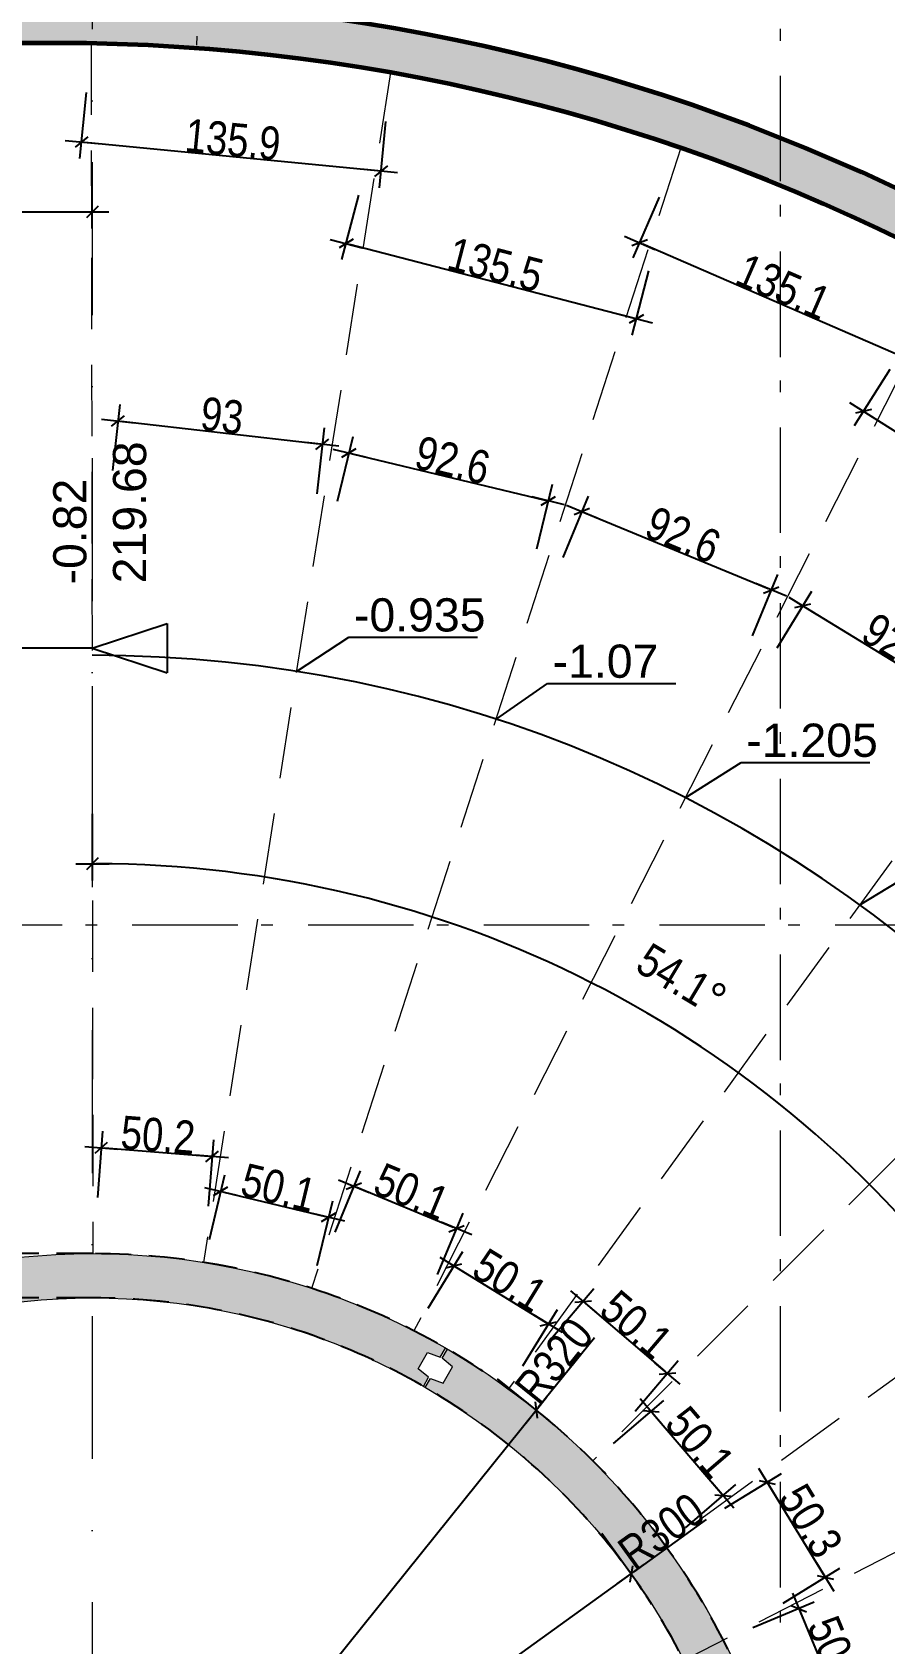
# Model space of a CAD drawing. Header units: centimetres. Extents: x 13865 to 22908, y -23237 to -19037.
# Drawn here: x 15377 to 15762, y -21650 to -20922 of the extents above; entities that cross this region are included whole.
import ezdxf
from ezdxf import colors
from ezdxf.entities.mleader import LeaderData, LeaderLine
from ezdxf.math import Vec2, Vec3

# ---------------------------------------------------------------- set-up
doc = ezdxf.new("R2010")
doc.units = ezdxf.units.CM
doc.header["$LTSCALE"] = 25.4
doc.header["$PDMODE"] = 1
doc.header["$PDSIZE"] = -2
for name, pattern in [('CACHEX2', [19.049999999999997, 12.7, -6.35]), ('Style de ligne -6', [1.0416400000000001, 0.625, -0.20828, 0.06943000000000005, -0.13893]), ('TIRETPTX2', [50.8, 25.4, -12.7, 0, -12.7]), ('VW-01', [0.41656, 0.20828, -0.20828])]:
    doc.linetypes.add(name, pattern=pattern)
for name, color, linetype in [('01_cote_gen', 4, 'Continuous'), ('01_linteaux', 2, 'Continuous'), ('01_murs_sup', 2, 'CACHEX2'), ('01_poch_murs', 253, 'Continuous'), ('01_texte', 230, 'Continuous'), ('AA_COTES', 2, 'Continuous')]:
    doc.layers.add(name, color=color, linetype=linetype)
for name, color, linetype, lineweight in [('01_murs_coup', 5, 'Continuous', 60), ('_GAZELEC-RESERVATION', 1, 'Continuous', 18), ('B Général', 7, 'Continuous', 5)]:
    doc.layers.add(name, color=color, linetype=linetype, lineweight=lineweight)
doc.styles.add('MATTE_TXT', font='arial.ttf')
doc.styles.add('STYLE2', font='ARIALN.TTF')
doc.dimstyles.new('JB50', dxfattribs={"dimscale": 0.1, "dimtxt": 150, "dimasz": 15, "dimexe": 0.1, "dimexo": 0.1, "dimgap": 0.09, "dimtad": 1, "dimdec": 1, "dimdsep": 46, "dimtxsty": 'STYLE2', "dimblk1": 'BOND_G', "dimblk2": 'BOND_D', "dimsah": 1, "dimcen": 1.5, "dimdle": 0.01, "dimse1": 1, "dimse2": 1, "dimclrd": 4, "dimclre": 2, "dimclrt": 6, "dimazin": 2, "dimtfac": 2.333333333333333, "dimtdec": 1, "dimtix": 1, "dimtmove": 2, "dimatfit": 3, "dimldrblk": 'BOND_G', "dimfxl": 1, "dimtolj": 1, "dimtzin": 0, "dimarcsym": 0})

# ---------------------------------------------------------------- blocks, each defined once
blk = doc.blocks.new('BOND_D')
at = {"layer": 'AA_COTES', "color": 0}
for p, q in [((0, 5), (0, -15)), ((5, 0), (-5, 0)), ((-1.767766952966312, -1.767766952966312), (1.767766952966426, 1.767766952966426))]:
    blk.add_line(p, q, dxfattribs=at)
blk = doc.blocks.new('*D272')
at = {"layer": '01_cote_gen', "color": 4, "lineweight": -2, "ltscale": 3, "transparency": 16777216}
for p, q in [((15681.16383864026, -21593.57447539932), (15648.37029965237, -21617.20373465863)), ((15403.75606408102, -21793.45958776949), (15647.15331340575, -21618.08062945022))]:
    blk.add_line(p, q, dxfattribs=at)
at = {"layer": 'Defpoints', "color": 0, "ltscale": 3, "transparency": 16777216}
for p in [(15647.15331340575, -21618.08062945022), (15403.75606408102, -21793.45958776949)]:
    blk.add_point(p, dxfattribs=at)
at = {"layer": '01_cote_gen', "color": 4, "lineweight": -2, "ltscale": 3, "transparency": 16777216, "xscale": 1.5, "yscale": 1.5, "zscale": 1.5, "rotation": 215.7744916586668}
blk.add_blockref('BOND_D', (15647.15331340575, -21618.08062945022), dxfattribs=at)
at = {"layer": '01_cote_gen', "color": 6, "ltscale": 3, "transparency": 16777216, "insert": (15660.89311296425, -21598.72975267614), "char_height": 15, "attachment_point": 5, "rotation": 35.77449165866676, "style": 'STYLE2'}
blk.add_mtext('\\A1;R300', dxfattribs=at)
blk = doc.blocks.new('BOND_G')
at = {"layer": 'AA_COTES', "color": 0}
for p, q in [((0, -5), (0, 14.99999999999999)), ((5, 0), (-5, 0)), ((1.767766952966312, 1.767766952966312), (-1.767766952966426, -1.767766952966426))]:
    blk.add_line(p, q, dxfattribs=at)
blk = doc.blocks.new('*D273')
at = {"layer": '01_cote_gen', "color": 4, "lineweight": -2, "ltscale": 3, "transparency": 16777216}
for p, q in [((15630.58525379113, -21511.44107566445), (15605.25261062179, -21542.93734977026)), ((15403.75606408101, -21793.4595877695), (15604.31250231755, -21544.10619380447))]:
    blk.add_line(p, q, dxfattribs=at)
at = {"layer": 'Defpoints', "color": 0, "ltscale": 3, "transparency": 16777216}
for p in [(15604.31250231755, -21544.10619380447), (15403.75606408101, -21793.4595877695)]:
    blk.add_point(p, dxfattribs=at)
at = {"layer": '01_cote_gen', "color": 4, "lineweight": -2, "ltscale": 3, "transparency": 16777216, "xscale": 1.5, "yscale": 1.5, "zscale": 1.5, "rotation": 231.1900700336634}
blk.add_blockref('BOND_D', (15604.31250231755, -21544.10619380447), dxfattribs=at)
at = {"layer": '01_cote_gen', "color": 6, "ltscale": 3, "transparency": 16777216, "insert": (15612.4141713871, -21521.79921099367), "char_height": 15, "attachment_point": 5, "rotation": 51.19007003366344, "style": 'STYLE2'}
blk.add_mtext('\\A1;R320', dxfattribs=at)
blk = doc.blocks.new('*D352')
at = {"layer": '01_cote_gen', "color": 4, "lineweight": -2, "transparency": 16777216}
blk.add_arc((15404.9374756526, -21792.60832617411), 495.1838189459108, 36.19959259090671, 89.95109963561245, dxfattribs=at)
at = {"layer": 'Defpoints', "color": 0, "transparency": 16777216}
for p in [(15403.75606408103, -21249.60793927831), (15557.20307081135, -21321.41600548456), (15826.94861809799, -21485.70622133617), (15404.9374756526, -21792.60832617411)]:
    blk.add_point(p, dxfattribs=at)
at = {"layer": '01_cote_gen', "color": 4, "lineweight": -2, "transparency": 16777216, "xscale": 1.5, "yscale": 1.5, "zscale": 1.5}
for name, p, rotation in [('BOND_D', (15403.86010163366, -21297.42567925372), 180.0378792302198), ('BOND_G', (15805.41730985978, -21501.36458471475), 306.1128129962993)]:
    blk.add_blockref(name, p, dxfattribs=dict(at, rotation=rotation))
at = {"layer": '01_cote_gen', "color": 6, "transparency": 16777216, "insert": (15670.0427915709, -21349.73727016455), "char_height": 15, "attachment_point": 5, "rotation": 329.09500351683477, "style": 'STYLE2'}
blk.add_mtext('\\A1;54.1°', dxfattribs=at)
blk = doc.blocks.new('*D354')
at = {"layer": '01_cote_gen', "color": 4, "lineweight": -2, "transparency": 16777216}
blk.add_line((15816.97107139135, -21240.49232698346), (15885.05432546106, -21298.6513668041), dxfattribs=at)
at = {"layer": 'Defpoints', "color": 0, "transparency": 16777216}
for p in [(15886.19484797456, -21299.62564006976), (15750.50037753794, -21315.99611572621), (15820.86467663466, -21376.10370207817)]:
    blk.add_point(p, dxfattribs=at)
at = {"layer": '01_cote_gen', "color": 4, "lineweight": -2, "transparency": 16777216, "xscale": 1.5, "yscale": 1.5, "zscale": 1.5}
for name, p, rotation in [('BOND_G', (15815.83054887784, -21239.51805371779), 139.4949166091824), ('BOND_D', (15886.19484797456, -21299.62564006976), 319.4949166091823)]:
    blk.add_blockref(name, p, dxfattribs=dict(at, rotation=rotation))
at = {"layer": '01_cote_gen', "color": 6, "transparency": 16777216, "insert": (15855.99292018687, -21263.74180388585), "char_height": 15, "attachment_point": 5, "rotation": 319.4949166091823, "style": 'STYLE2'}
blk.add_mtext('\\A1;92.5', dxfattribs=at)
blk = doc.blocks.new('*D355')
at = {"layer": '01_cote_gen', "color": 4, "lineweight": -2, "transparency": 16777216}
blk.add_line((15726.04569555643, -21181.65450726251), (15802.40039478712, -21228.45943697694), dxfattribs=at)
at = {"layer": 'Defpoints', "color": 0, "transparency": 16777216}
for p in [(15803.67924526138, -21229.24336392794), (15671.58797735875, -21267.62333210978), (15750.50037753794, -21315.99611572621)]:
    blk.add_point(p, dxfattribs=at)
at = {"layer": '01_cote_gen', "color": 4, "lineweight": -2, "transparency": 16777216, "xscale": 1.5, "yscale": 1.5, "zscale": 1.5}
for name, p, rotation in [('BOND_G', (15724.76684508218, -21180.87058031151), 148.4919760292829), ('BOND_D', (15803.67924526138, -21229.24336392794), 328.4919760292829)]:
    blk.add_blockref(name, p, dxfattribs=dict(at, rotation=rotation))
at = {"layer": '01_cote_gen', "color": 6, "transparency": 16777216, "insert": (15768.23026798877, -21198.519833942), "char_height": 15, "attachment_point": 5, "rotation": 328.4919760292829, "style": 'STYLE2'}
blk.add_mtext('\\A1;92.6', dxfattribs=at)
blk = doc.blocks.new('*D356')
at = {"layer": '01_cote_gen', "color": 4, "lineweight": -2, "transparency": 16777216}
blk.add_line((15626.36247794829, -21138.84877640386), (15709.11736774138, -21173.1426645364), dxfattribs=at)
at = {"layer": 'Defpoints', "color": 0, "transparency": 16777216}
for p in [(15710.50309413101, -21173.71691393613), (15586.06163478639, -21232.18094517777), (15671.58797735874, -21267.62333210977)]:
    blk.add_point(p, dxfattribs=at)
at = {"layer": '01_cote_gen', "color": 4, "lineweight": -2, "transparency": 16777216, "xscale": 1.5, "yscale": 1.5, "zscale": 1.5}
for name, p, rotation in [('BOND_G', (15624.97675155866, -21138.27452700413), 157.4907281729488), ('BOND_D', (15710.50309413101, -21173.71691393613), 337.4907281729487)]:
    blk.add_blockref(name, p, dxfattribs=dict(at, rotation=rotation))
at = {"layer": '01_cote_gen', "color": 6, "transparency": 16777216, "insert": (15670.6753306584, -21148.91226148262), "char_height": 15, "attachment_point": 5, "rotation": 337.49072817294876, "style": 'STYLE2'}
blk.add_mtext('\\A1;92.6', dxfattribs=at)
blk = doc.blocks.new('*D357')
at = {"layer": '01_cote_gen', "color": 4, "lineweight": -2, "transparency": 16777216}
blk.add_line((15521.1883741646, -21112.21081681169), (15608.31174786816, -21133.14079457451), dxfattribs=at)
at = {"layer": 'Defpoints', "color": 0, "transparency": 16777216}
for p in [(15609.77025140837, -21133.49117639934), (15496.02125400241, -21210.55020376529), (15586.06163478639, -21232.18094517778)]:
    blk.add_point(p, dxfattribs=at)
at = {"layer": '01_cote_gen', "color": 4, "lineweight": -2, "transparency": 16777216, "xscale": 1.5, "yscale": 1.5, "zscale": 1.5}
for name, p, rotation in [('BOND_G', (15519.72987062439, -21111.86043498685), 166.4916020624824), ('BOND_D', (15609.77025140837, -21133.49117639934), 346.4916020624823)]:
    blk.add_blockref(name, p, dxfattribs=dict(at, rotation=rotation))
at = {"layer": '01_cote_gen', "color": 6, "transparency": 16777216, "insert": (15566.5411182588, -21115.22032957054), "char_height": 15, "attachment_point": 5, "rotation": 346.4916020624824, "style": 'STYLE2'}
blk.add_mtext('\\A1;92.6', dxfattribs=at)
blk = doc.blocks.new('*D358')
at = {"layer": '01_cote_gen', "color": 4, "lineweight": -2, "transparency": 16777216}
blk.add_line((15416.89232936262, -21097.59687751659), (15506.26360110459, -21107.8230316768), dxfattribs=at)
at = {"layer": 'Defpoints', "color": 0, "transparency": 16777216}
for p in [(15507.75387697189, -21107.99355393147), (15403.66722511098, -21199.9826555045), (15496.01904858756, -21210.54985417405)]:
    blk.add_point(p, dxfattribs=at)
at = {"layer": '01_cote_gen', "color": 4, "lineweight": -2, "transparency": 16777216, "xscale": 1.5, "yscale": 1.5, "zscale": 1.5}
for name, p, rotation in [('BOND_G', (15415.40205349532, -21097.42635526192), 173.4724179852969), ('BOND_D', (15507.75387697189, -21107.99355393147), 353.4724179852969)]:
    blk.add_blockref(name, p, dxfattribs=dict(at, rotation=rotation))
at = {"layer": '01_cote_gen', "color": 6, "transparency": 16777216, "insert": (15462.44962893753, -21095.09206692052), "char_height": 15, "attachment_point": 5, "rotation": 353.4724179852969, "style": 'STYLE2'}
blk.add_mtext('\\A1;93', dxfattribs=at)
blk = doc.blocks.new('*D359')
at = {"layer": '01_cote_gen', "color": 4, "lineweight": -2, "transparency": 16777216}
blk.add_line((15723.55671597231, -21635.17506436081), (15741.65839211387, -21678.7928357845), dxfattribs=at)
at = {"layer": 'Defpoints', "color": 0, "transparency": 16777216}
for p in [(15688.77723821563, -21647.98474356979), (15742.23335528444, -21680.17826616979), (15708.02884069835, -21694.37337576406)]:
    blk.add_point(p, dxfattribs=at)
at = {"layer": '01_cote_gen', "color": 4, "lineweight": -2, "transparency": 16777216, "xscale": 1.5, "yscale": 1.5, "zscale": 1.5}
for name, p, rotation in [('BOND_G', (15722.98175280173, -21633.78963397552), 112.5387873395278), ('BOND_D', (15742.23335528444, -21680.17826616979), 292.5387873395279)]:
    blk.add_blockref(name, p, dxfattribs=dict(at, rotation=rotation))
at = {"layer": '01_cote_gen', "color": 6, "transparency": 16777216, "insert": (15739.68949993638, -21654.04489365534), "char_height": 15, "attachment_point": 5, "rotation": 292.53878733952786, "style": 'STYLE2'}
blk.add_mtext('\\A1;50.2', dxfattribs=at)
blk = doc.blocks.new('*D360')
at = {"layer": '01_cote_gen', "color": 4, "lineweight": -2, "transparency": 16777216}
blk.add_line((15709.41606221278, -21578.0498089887), (15734.1640397148, -21618.35968231583), dxfattribs=at)
at = {"layer": 'Defpoints', "color": 0, "transparency": 16777216}
for p in [(15662.45964199157, -21605.11825195527), (15734.94884907582, -21619.63799145953), (15688.77723821564, -21647.98474356979)]:
    blk.add_point(p, dxfattribs=at)
at = {"layer": '01_cote_gen', "color": 4, "lineweight": -2, "transparency": 16777216, "xscale": 1.5, "yscale": 1.5, "zscale": 1.5}
for name, p, rotation in [('BOND_G', (15708.63125285176, -21576.77149984501), 121.5475665691643), ('BOND_D', (15734.94884907582, -21619.63799145953), 301.5475665691643)]:
    blk.add_blockref(name, p, dxfattribs=dict(at, rotation=rotation))
at = {"layer": '01_cote_gen', "color": 6, "transparency": 16777216, "insert": (15728.32442200593, -21594.19301219361), "char_height": 15, "attachment_point": 5, "rotation": 301.54756656916425, "style": 'STYLE2'}
blk.add_mtext('\\A1;50.3', dxfattribs=at)
blk = doc.blocks.new('*D361')
at = {"layer": '01_cote_gen', "color": 4, "lineweight": -2, "transparency": 16777216}
blk.add_line((15657.13150153258, -21545.74878184568), (15687.73400805014, -21581.52496810044), dxfattribs=at)
at = {"layer": 'Defpoints', "color": 0, "transparency": 16777216}
for p in [(15629.90706910963, -21567.06231984307), (15688.70904123233, -21582.66484102916), (15662.45964199157, -21605.11825195528)]:
    blk.add_point(p, dxfattribs=at)
at = {"layer": '01_cote_gen', "color": 4, "lineweight": -2, "transparency": 16777216, "xscale": 1.5, "yscale": 1.5, "zscale": 1.5}
for name, p, rotation in [('BOND_G', (15656.15646835039, -21544.60890891695), 130.5432697572503), ('BOND_D', (15688.70904123233, -21582.66484102916), 310.5432697572503)]:
    blk.add_blockref(name, p, dxfattribs=dict(at, rotation=rotation))
at = {"layer": '01_cote_gen', "color": 6, "transparency": 16777216, "insert": (15678.25947729735, -21558.6527687244), "char_height": 15, "attachment_point": 5, "rotation": 310.5432697572503, "style": 'STYLE2'}
blk.add_mtext('\\A1;50.1', dxfattribs=at)
blk = doc.blocks.new('*D362')
at = {"layer": '01_cote_gen', "color": 4, "lineweight": -2, "transparency": 16777216}
blk.add_line((15626.64253169208, -21496.0476956001), (15662.45665338846, -21526.6146587566), dxfattribs=at)
at = {"layer": 'Defpoints', "color": 0, "transparency": 16777216}
for p in [(15663.59759558711, -21527.58844050798), (15591.81106301595, -21534.5477931838), (15629.90706910963, -21567.06231984307)]:
    blk.add_point(p, dxfattribs=at)
at = {"layer": '01_cote_gen', "color": 4, "lineweight": -2, "transparency": 16777216, "xscale": 1.5, "yscale": 1.5, "zscale": 1.5}
for name, p, rotation in [('BOND_G', (15625.50158949343, -21495.07391384872), 139.5196039891193), ('BOND_D', (15663.59759558711, -21527.58844050798), 319.5196039891193)]:
    blk.add_blockref(name, p, dxfattribs=dict(at, rotation=rotation))
at = {"layer": '01_cote_gen', "color": 6, "transparency": 16777216, "insert": (15649.52730181272, -21505.49898885332), "char_height": 15, "attachment_point": 5, "rotation": 319.51960398911933, "style": 'STYLE2'}
blk.add_mtext('\\A1;50.1', dxfattribs=at)
blk = doc.blocks.new('*D363')
at = {"layer": '01_cote_gen', "color": 4, "lineweight": -2, "transparency": 16777216}
blk.add_line((15568.38604205737, -21479.76961314878), (15608.54103021605, -21504.37906702983), dxfattribs=at)
at = {"layer": 'Defpoints', "color": 0, "transparency": 16777216}
for p in [(15609.81995576189, -21505.16287150048), (15549.09822376561, -21508.37073036145), (15591.81106301596, -21534.5477931838)]:
    blk.add_point(p, dxfattribs=at)
at = {"layer": '01_cote_gen', "color": 4, "lineweight": -2, "transparency": 16777216, "xscale": 1.5, "yscale": 1.5, "zscale": 1.5}
for name, p, rotation in [('BOND_G', (15567.10711651154, -21478.98580867814), 148.4974633020853), ('BOND_D', (15609.81995576189, -21505.16287150048), 328.4974633020852)]:
    blk.add_blockref(name, p, dxfattribs=dict(at, rotation=rotation))
at = {"layer": '01_cote_gen', "color": 6, "transparency": 16777216, "insert": (15592.47013286722, -21485.53681816592), "char_height": 15, "attachment_point": 5, "rotation": 328.49746330208524, "style": 'STYLE2'}
blk.add_mtext('\\A1;50.1', dxfattribs=at)
blk = doc.blocks.new('*D364')
at = {"layer": '01_cote_gen', "color": 4, "lineweight": -2, "transparency": 16777216}
blk.add_line((15523.3649693573, -21443.5161470399), (15566.8843423777, -21461.56221394586), dxfattribs=at)
at = {"layer": 'Defpoints', "color": 0, "transparency": 16777216}
for p in [(15568.26993922688, -21462.13677584117), (15502.80765704684, -21489.17553966487), (15549.0982237656, -21508.37073036145)]:
    blk.add_point(p, dxfattribs=at)
at = {"layer": '01_cote_gen', "color": 4, "lineweight": -2, "transparency": 16777216, "xscale": 1.5, "yscale": 1.5, "zscale": 1.5}
for name, p, rotation in [('BOND_G', (15521.97937250812, -21442.94158514459), 157.4778067805133), ('BOND_D', (15568.26993922688, -21462.13677584117), 337.4778067805133)]:
    blk.add_blockref(name, p, dxfattribs=dict(at, rotation=rotation))
at = {"layer": '01_cote_gen', "color": 6, "transparency": 16777216, "insert": (15548.06166107404, -21445.45638368114), "char_height": 15, "attachment_point": 5, "rotation": 337.47780678051333, "style": 'STYLE2'}
blk.add_mtext('\\A1;50.1', dxfattribs=at)
blk = doc.blocks.new('*D365')
at = {"layer": '01_cote_gen', "color": 4, "lineweight": -2, "transparency": 16777216}
blk.add_line((15463.26110365262, -21445.66324484586), (15509.08521454618, -21456.69718495742), dxfattribs=at)
at = {"layer": 'Defpoints', "color": 0, "transparency": 16777216}
for p in [(15510.54353399833, -21457.04833218505), (15454.06690724897, -21477.43930509806), (15502.80765704684, -21489.17553966487)]:
    blk.add_point(p, dxfattribs=at)
at = {"layer": '01_cote_gen', "color": 4, "lineweight": -2, "transparency": 16777216, "xscale": 1.5, "yscale": 1.5, "zscale": 1.5}
for name, p, rotation in [('BOND_G', (15461.80278420046, -21445.31209761824), 166.4615321208267), ('BOND_D', (15510.54353399833, -21457.04833218505), 346.4615321208268)]:
    blk.add_blockref(name, p, dxfattribs=dict(at, rotation=rotation))
at = {"layer": '01_cote_gen', "color": 6, "transparency": 16777216, "insert": (15487.96812887414, -21443.72567978753), "char_height": 15, "attachment_point": 5, "rotation": 346.46153212082675, "style": 'STYLE2'}
blk.add_mtext('\\A1;50.1', dxfattribs=at)
blk = doc.blocks.new('*D366')
at = {"layer": '01_cote_gen', "color": 4, "lineweight": -2, "transparency": 16777216}
blk.add_line((15409.36854627395, -21425.73860794308), (15456.37920525263, -21429.48015981498), dxfattribs=at)
at = {"layer": 'Defpoints', "color": 0, "transparency": 16777216}
for p in [(15457.87447684596, -21429.59916763896), (15404.06570508362, -21473.4597375782), (15454.06690724897, -21477.43930509807)]:
    blk.add_point(p, dxfattribs=at)
at = {"layer": '01_cote_gen', "color": 4, "lineweight": -2, "transparency": 16777216, "xscale": 1.5, "yscale": 1.5, "zscale": 1.5}
for name, p, rotation in [('BOND_G', (15407.87327468062, -21425.6196001191), 175.44945344677), ('BOND_D', (15457.87447684596, -21429.59916763896), 355.44945344677)]:
    blk.add_blockref(name, p, dxfattribs=dict(at, rotation=rotation))
at = {"layer": '01_cote_gen', "color": 6, "transparency": 16777216, "insert": (15433.48221161276, -21419.96595940083), "char_height": 15, "attachment_point": 5, "rotation": 355.44945344677, "style": 'STYLE2'}
blk.add_mtext('\\A1;50.2', dxfattribs=at)
blk = doc.blocks.new('*D377')
at = {"layer": '01_cote_gen', "color": 4, "lineweight": -2, "transparency": 16777216}
blk.add_line((15864.55505275629, -21164.4921150782), (15753.43008053684, -21093.88843307789), dxfattribs=at)
at = {"layer": 'Defpoints', "color": 0, "transparency": 16777216}
for p in [(15793.46729605963, -21028.07571267881), (15752.16400958051, -21093.08402998644), (15907.12441019173, -21100.28820086203)]:
    blk.add_point(p, dxfattribs=at)
at = {"layer": '01_cote_gen', "color": 4, "lineweight": -2, "transparency": 16777216, "xscale": 1.5, "yscale": 1.5, "zscale": 1.5}
for name, p, rotation in [('BOND_D', (15752.16400958051, -21093.08402998644), 147.5700056303743), ('BOND_G', (15865.82112371261, -21165.29651816966), 327.5700056303743)]:
    blk.add_blockref(name, p, dxfattribs=dict(at, rotation=rotation))
at = {"layer": '01_cote_gen', "color": 6, "transparency": 16777216, "insert": (15813.10445796246, -21122.71846134389), "char_height": 15, "attachment_point": 5, "rotation": 327.5700056303743, "style": 'STYLE2'}
blk.add_mtext('\\A1;134.7', dxfattribs=at)
blk = doc.blocks.new('*D378')
at = {"layer": '01_cote_gen', "color": 4, "lineweight": -2, "transparency": 16777216}
blk.add_line((15773.52033735267, -21070.19604694771), (15652.42258300093, -21017.53958137213), dxfattribs=at)
at = {"layer": 'Defpoints', "color": 0, "transparency": 16777216}
for p in [(15669.64404961798, -20974.17250655288), (15651.04699979894, -21016.94144187805), (15793.49297037371, -21028.02525111662)]:
    blk.add_point(p, dxfattribs=at)
at = {"layer": '01_cote_gen', "color": 4, "lineweight": -2, "transparency": 16777216, "xscale": 1.5, "yscale": 1.5, "zscale": 1.5}
for name, p, rotation in [('BOND_D', (15651.04699979894, -21016.94144187805), 156.4993381226273), ('BOND_G', (15774.89592055467, -21070.79418644179), 336.4993381226274)]:
    blk.add_blockref(name, p, dxfattribs=dict(at, rotation=rotation))
at = {"layer": '01_cote_gen', "color": 6, "transparency": 16777216, "insert": (15716.02898769945, -21036.83620440766), "char_height": 15, "attachment_point": 5, "rotation": 336.49933812262736, "style": 'STYLE2'}
blk.add_mtext('\\A1;135.1', dxfattribs=at)
blk = doc.blocks.new('*D379')
at = {"layer": '01_cote_gen', "color": 4, "lineweight": -2, "transparency": 16777216}
blk.add_line((15648.13890462603, -21050.99396197241), (15519.92719827526, -21017.68931824194), dxfattribs=at)
at = {"layer": 'Defpoints', "color": 0, "transparency": 16777216}
for p in [(15538.52870814992, -20940.11360616476), (15669.64404961798, -20974.17250655288), (15518.47538071661, -21017.31218991311)]:
    blk.add_point(p, dxfattribs=at)
at = {"layer": '01_cote_gen', "color": 4, "lineweight": -2, "transparency": 16777216, "xscale": 1.5, "yscale": 1.5, "zscale": 1.5}
for name, p, rotation in [('BOND_D', (15518.47538071661, -21017.31218991311), 165.438509567281), ('BOND_G', (15649.59072218467, -21051.37109030124), 345.438509567281)]:
    blk.add_blockref(name, p, dxfattribs=dict(at, rotation=rotation))
at = {"layer": '01_cote_gen', "color": 6, "transparency": 16777216, "insert": (15585.96082959666, -21026.92034091637), "char_height": 15, "attachment_point": 5, "rotation": 345.4385095672811, "style": 'STYLE2'}
blk.add_mtext('\\A1;135.5', dxfattribs=at)
blk = doc.blocks.new('*D380')
at = {"layer": '01_cote_gen', "color": 4, "lineweight": -2, "transparency": 16777216}
blk.add_line((15532.70102678563, -20984.50122113798), (15400.42427725263, -20971.62199346151), dxfattribs=at)
at = {"layer": 'Defpoints', "color": 0, "transparency": 16777216}
for p in [(15403.26935310787, -20926.9228233312), (15538.5319828149, -20940.09277353232), (15398.93133716561, -20971.47663219918)]:
    blk.add_point(p, dxfattribs=at)
at = {"layer": '01_cote_gen', "color": 4, "lineweight": -2, "transparency": 16777216, "xscale": 1.5, "yscale": 1.5, "zscale": 1.5}
for name, p, rotation in [('BOND_D', (15398.93133716561, -20971.47663219918), 174.4388813658153), ('BOND_G', (15534.19396687264, -20984.6465824003), 354.4388813658154)]:
    blk.add_blockref(name, p, dxfattribs=dict(at, rotation=rotation))
at = {"layer": '01_cote_gen', "color": 6, "transparency": 16777216, "insert": (15467.30569952673, -20970.43010085205), "char_height": 15, "attachment_point": 5, "rotation": 354.43888136581535, "style": 'STYLE2'}
blk.add_mtext('\\A1;135.9', dxfattribs=at)
blk = doc.blocks.new('*D381')
at = {"layer": '01_cote_gen', "color": 4, "lineweight": -2, "transparency": 16777216}
blk.add_line((15402.25606408102, -21003.07945012191), (15085.25618662146, -21003.07945012191), dxfattribs=at)
at = {"layer": 'Defpoints', "color": 0, "transparency": 16777216}
for p in [(15083.75618662146, -20926.93202546737), (15403.75606408102, -20926.93202546737), (15083.75618662146, -21003.07945012191)]:
    blk.add_point(p, dxfattribs=at)
at = {"layer": '01_cote_gen', "color": 4, "lineweight": -2, "transparency": 16777216, "xscale": 1.5, "yscale": 1.5, "zscale": 1.5, "rotation": 180}
blk.add_blockref('BOND_D', (15083.75618662146, -21003.07945012191), dxfattribs=at)
at = {"layer": '01_cote_gen', "color": 4, "lineweight": -2, "transparency": 16777216, "xscale": 1.5, "yscale": 1.5, "zscale": 1.5}
blk.add_blockref('BOND_G', (15403.75606408102, -21003.07945012191), dxfattribs=at)
at = {"layer": '01_cote_gen', "color": 6, "transparency": 16777216, "insert": (15243.75612535124, -20995.41185530609), "char_height": 15, "attachment_point": 5, "style": 'STYLE2'}
blk.add_mtext('\\A1;320', dxfattribs=at)

msp = doc.modelspace()

# ---------------------------------------------------------------- hatches: boundary and pattern name
at = {"layer": '01_poch_murs'}
h = msp.add_hatch(color=256, dxfattribs=at)
h.dxf.hatch_style = 1
h.paths.add_polyline_path([(15403.75606408102, -20906.9284271459, 0.004688125659406826), (15387.15190662271, -20906.77273897084), (15103.75618662146, -20906.77273897083), (15103.75618662146, -20612.08369411052), (15094.70779611561, -20612.08369411052), (15094.70779611561, -20926.77273897083), (15387.27250255698, -20926.77273897084, -0.004761632854848448), (15403.75606408102, -20926.92971986633)])
h.paths.add_polyline_path([(15403.75606408102, -20906.9284271459), (15403.75606408102, -20926.92971986632, -0.09249557791401751), (15714.70525571436, -20991.10020262474), (15714.70525571436, -20969.58296833909, 0.09028399830367882)])
h.paths.add_polyline_path([(15094.70779611561, -20612.08369411052), (15083.75618662146, -20612.08369411052), (15083.75618662146, -20926.77273897083), (15094.70779611561, -20926.77273897083)])
at = {"layer": '01_poch_murs', "ltscale": 3}
h = msp.add_hatch(color=256, dxfattribs=at)
h.dxf.hatch_style = 1
h.paths.add_polyline_path([(16067.77031642353, -20939.09872248654), (16067.77031287911, -21118.09871097849), (16003.52030645857, -21118.09871097849), (16003.7703079113, -21118.09871097849), (16003.77031145572, -20939.09872248654)], flags=16)
h.paths.add_polyline_path([(16061.48502982272, -20947.09872244955), (16020.21507293214, -20963.70980139388), (16008.52030340863, -21074.90155891085), (16008.52030621895, -20947.09872244955)], flags=0)
edge = h.paths.add_edge_path(flags=16)
edge.add_line((15985.77031145572, -20939.09872248654), (15985.7703079113, -21118.09871097849))
edge.add_line((15985.7703079113, -21118.09871097849), (15961.37844119367, -21118.09871097849))
edge.add_arc((15387.27250255713, -21792.26800409912), 885.4952651282305, 49.58310368497582, 53.59773384006843)
edge.add_line((15912.77030632025, -21079.55914151591), (15912.77030986467, -20939.09872248654))
edge.add_line((15912.77030986467, -20939.09872248654), (15985.77031145572, -20939.09872248654))
h.paths.add_polyline_path([(15971.27030995588, -20947.09872244955), (15930.0003530653, -20963.70980139388), (15918.30558343184, -21074.90155891085), (15918.30558635211, -20947.09872244955)], flags=0)
h.paths.add_polyline_path([(16264.72191950579, -20717.54666248771), (16252.77030646816, -20717.54666248771), (16252.77030646816, -21138.09872218676), (16264.72191950579, -21138.09872218676)])
h.paths.add_polyline_path([(16272.77030646816, -20717.54666248771), (16264.72191950579, -20717.54666248771), (16264.72191950579, -21138.09872218676), (16272.77030646816, -21138.09872218676)])
edge = h.paths.add_edge_path()
edge.add_line((15912.77030681165, -20670.58755847132), (15894.77030632025, -20670.58755847132))
edge.add_line((15894.77030632025, -20670.58755847132), (15894.77030632025, -21066.6318392478))
edge.add_arc((15387.27250255688, -21792.26800409952), 885.4952651287011, 55.03170159905716, 68.29834602019058)
edge.add_line((15714.70525571436, -20969.53496311656), (15714.70525571436, -20991.10020262475))
edge.add_arc((15387.27250255695, -21792.26800409933), 865.4952651285032, 45.51374132705439, 67.77044288273112, ccw=False)
edge.add_line((15993.75808315417, -21174.80764546283), (16021.97288074928, -21174.80764546283))
edge.add_arc((15387.27250255722, -21792.268004099), 885.4952651280837, 44.21118916962322, 47.62597131947491)
edge.add_line((15984.06761019673, -21138.09871097849), (16067.77031287911, -21138.09871097849))
edge.add_line((16067.77031287911, -21138.09871097849), (16067.77031287911, -21174.80764546283))
edge.add_line((16067.77031287911, -21174.80764546283), (16087.77031287911, -21174.80764546283))
edge.add_line((16087.77031287911, -21174.80764546283), (16087.77031642288, -20935.09872248653))
edge.add_line((16087.77031642288, -20935.09872248653), (16252.77031001192, -20935.09872248653))
edge.add_line((16252.77031001192, -20935.09872248653), (16252.77030829434, -20919.09872248653))
edge.add_line((16252.77030829434, -20919.09872248653), (15912.77030814643, -20919.09872248653))
edge.add_line((15912.77030814643, -20919.09872248653), (15912.77030681165, -20670.58755847132))
at = {"layer": '01_poch_murs', "ltscale": 2}
h = msp.add_hatch(dxfattribs=at)
h.set_pattern_fill('DOTS', color=256, scale=2)
h.set_pattern_definition([(0, (787.2532067362572, -4632.148313338699), (1.5875, 3.175), [0, -3.175])])
edge = h.paths.add_edge_path()
edge.add_line((15687.03149213363, -21942.30525234059), (15669.32677788034, -21933.0023983049))
edge.add_arc((15403.75606408102, -21793.45958776949), 300.0000000000003, 276.5946333355052, 332.2805421464702, ccw=False)
edge.add_line((15438.20929551198, -22091.47464585208), (15422.24540642246, -22112.92499156118))
edge.add_arc((15403.75606408102, -21793.45958776949), 319.9999999999986, 273.312348763329, 332.2805421464704)
edge = h.paths.add_edge_path()
edge.add_line((15714.70525571436, -21869.02810120317), (15714.70525571436, -21793.45958776949))
edge.add_line((15714.70525571436, -21793.45958776949), (15703.75606408102, -21793.45958776949))
edge.add_arc((15403.75606408102, -21793.4595877695), 300, -27.677448900933086, 6.821210263296962e-13, ccw=False)
edge.add_line((15669.42901851571, -21932.80764581819), (15686.87497727957, -21942.22301238907))
edge.add_arc((15413.38681065551, -21796.34864266296), 309.9598506684039, 331.9252273199261, 346.4390136200825)
edge = h.paths.add_edge_path()
edge.add_line((15723.75606408102, -21793.45958776949), (15714.70525571436, -21793.45958776949))
edge.add_line((15714.70525571436, -21793.45958776949), (15714.70525571436, -21869.02810120317))
edge.add_arc((15403.75606408102, -21793.45958776948), 319.9999999999998, 346.3404843669841, 359.9999999999991)
edge = h.paths.add_edge_path()
edge.add_line((15714.70525571436, -21717.89107433581), (15714.70525571436, -21793.45958776949))
edge.add_line((15714.70525571436, -21793.45958776949), (15723.75606408102, -21793.45958776949))
edge.add_arc((15403.75606408102, -21793.4595877695), 320.0000000000036, 9.770663981455814e-13, 13.65951563301578)
edge = h.paths.add_edge_path()
edge.add_arc((15403.75606408102, -21793.45958776948), 300.000000000009, 270, 276.59463333550497, ccw=False)
edge.add_line((15403.75606408102, -22093.45958776949), (15403.75606408102, -22113.45958776949))
edge.add_arc((15403.75606408103, -21793.45958776952), 319.9999999999745, 269.9999999999987, 273.3123487633279)
edge.add_line((15422.24540642246, -22112.92499156118), (15438.20929551198, -22091.47464585208))
edge = h.paths.add_edge_path()
edge.add_line((15251.81407678292, -21529.28834596611), (15254.18928511643, -21533.40232747831))
edge.add_arc((15403.75606408102, -21793.4595877695), 300.0000000000018, 90.00000000000102, 119.90450698992771, ccw=False)
edge.add_line((15403.75606408102, -21493.45958776949), (15403.75606408102, -21473.45958776949))
edge.add_arc((15403.75606408103, -21793.45958776951), 320.0000000000146, 90.0000000000016, 119.9104753080759)
edge.add_line((15244.18927209557, -21516.08179684983), (15246.56427209555, -21520.19541751776))
edge.add_line((15246.56427209555, -21520.19541751776), (15252.26042451825, -21518.06144292154))
edge.add_line((15252.26042451825, -21518.06144292154), (15256.51022920562, -21525.42232056232))
edge.add_line((15256.51022920562, -21525.42232056232), (15251.81407678292, -21529.28834596611))
edge = h.paths.add_edge_path()
edge.add_line((15556.59645103847, -21529.78834596611), (15554.21312512187, -21533.91638754466))
edge.add_arc((15403.75606408102, -21793.45958776949), 300, 0, 59.899152323313615, ccw=False)
edge.add_line((15703.75606408102, -21793.45958776949), (15714.70525571436, -21793.45958776949))
edge.add_line((15714.70525571436, -21793.45958776949), (15714.70525571436, -21717.89107433581))
edge.add_arc((15403.75606408102, -21793.45958776949), 320.0000000000056, 13.65951563301467, 59.90545530901623)
edge.add_line((15564.21313964394, -21516.59585431602), (15561.84625572585, -21520.69541751775))
edge.add_line((15561.84625572585, -21520.69541751774), (15566.54240814857, -21524.56144292154))
edge.add_line((15566.54240814857, -21524.56144292154), (15562.29260346119, -21531.92232056232))
edge.add_line((15562.29260346119, -21531.92232056232), (15556.59645103847, -21529.78834596611))
edge = h.paths.add_edge_path()
edge.add_line((15553.34714644637, -21533.41630660891), (15555.7304256347, -21529.28834596611))
edge.add_line((15555.7304256347, -21529.28834596611), (15551.03427321199, -21525.42232056232))
edge.add_line((15551.03427321198, -21525.42232056232), (15555.28407789936, -21518.06144292155))
edge.add_line((15555.28407789936, -21518.06144292155), (15560.98023032207, -21520.19541751776))
edge.add_line((15560.98023032207, -21520.19541751776), (15563.34715804791, -21516.09577843876))
edge.add_arc((15403.75606408102, -21793.45958776949), 320.0000000000056, 60.08450469353757, 89.99999999999868)
edge.add_line((15403.75606408102, -21473.45958776949), (15403.75606408102, -21493.45958776949))
edge.add_arc((15403.75606408102, -21793.45958776949), 300, 60.09013834427719, 90, ccw=False)
edge = h.paths.add_edge_path()
edge.add_line((15250.94805137914, -22057.13082957273), (15253.32325971258, -22053.01684806064))
edge.add_arc((15403.75606408102, -21793.4595877695), 299.9999999999964, 207.6774489009329, 239.9045069899285, ccw=False)
edge.add_line((15138.08310964634, -21932.80764581819), (15115.68989335274, -21932.80764581819))
edge.add_arc((15403.75606408102, -21793.4595877695), 319.9999999999995, 205.8147386665101, 239.9104753080765)
edge.add_line((15243.32324669172, -22070.33737868912), (15245.69824669176, -22066.22375802109))
edge.add_line((15245.69824669176, -22066.22375802109), (15241.00209426904, -22062.35773261729))
edge.add_line((15241.00209426904, -22062.35773261729), (15245.25189895643, -22054.99685497651))
edge.add_line((15245.25189895643, -22054.99685497651), (15250.94805137914, -22057.13082957273))
edge = h.paths.add_edge_path()
edge.add_line((15254.18928511636, -22053.51684806064), (15251.81407678292, -22057.63082957272))
edge.add_line((15251.81407678292, -22057.63082957272), (15256.51022920562, -22061.49685497651))
edge.add_line((15256.51022920562, -22061.49685497651), (15252.26042451825, -22068.85773261729))
edge.add_line((15252.26042451825, -22068.85773261729), (15246.56427209554, -22066.72375802108))
edge.add_line((15246.56427209554, -22066.72375802108), (15244.18927209551, -22070.83737868911))
edge.add_arc((15403.75606408102, -21793.4595877695), 319.9999999999995, 240.0895246919099, 269.9999999999996)
edge.add_line((15403.75606408102, -22113.4595877695), (15403.75606408102, -22093.4595877695))
edge.add_arc((15403.75606408102, -21793.4595877695), 299.9999999999964, 240.09549301005768, 270, ccw=False)
edge = h.paths.add_edge_path()
edge.add_line((15099.00474415235, -21792.95166819742), (15103.75648074798, -21792.95958776942))
edge.add_arc((15403.75606408102, -21793.4595877695), 300, 120.0954930100568, 179.9045069899198, ccw=False)
edge.add_line((15253.32325971265, -21533.90232747831), (15250.94805137914, -21529.7883459661))
edge.add_line((15250.94805137914, -21529.78834596611), (15245.25189895643, -21531.92232056233))
edge.add_line((15245.25189895643, -21531.92232056232), (15241.00209426904, -21524.56144292153))
edge.add_line((15241.00209426904, -21524.56144292154), (15245.69824669176, -21520.69541751775))
edge.add_line((15245.69824669176, -21520.69541751775), (15243.32324669179, -21516.58179684983))
edge.add_arc((15403.75606408105, -21793.45958776951), 320.0000000000282, 120.0895246919103, 164.9668322005927)
edge.add_line((15094.70779611561, -21710.45857532039), (15094.70779611561, -21786.95958776943))
edge.add_line((15094.70779611561, -21786.95958776943), (15098.00606408101, -21786.95958776943))
edge.add_line((15098.00606408101, -21786.95958776943), (15099.00474415235, -21792.95166819742))
edge = h.paths.add_edge_path()
edge.add_line((15098.00606408102, -21799.95958776943), (15094.70779611561, -21799.95958776944))
edge.add_line((15094.70779611561, -21799.95958776944), (15094.70779611561, -21876.4606002186))
edge.add_arc((15403.75606408121, -21793.45958776942), 320.0000000002, 195.0331677994085, 205.8147386665079)
edge.add_line((15115.68989335274, -21932.80764581819), (15138.08310964634, -21932.80764581819))
edge.add_arc((15403.75606408099, -21793.45958776951), 299.9999999999652, 180.0954930100476, 207.6774489009338, ccw=False)
edge.add_line((15103.75648074798, -21793.95958776942), (15099.00474415235, -21793.96750734141))
edge.add_line((15099.00474415235, -21793.96750734141), (15098.00606408102, -21799.95958776943))

# ---------------------------------------------------------------- linework, layer by layer
at = {"layer": '01_linteaux'}
msp.add_arc((15387.27250255698, -21792.2680040993), 865.4952651284675, 0, 90, dxfattribs=at)
at = {"layer": '01_murs_coup', "linetype": 'TIRETPTX2', "lineweight": 5, "ltscale": 0.1}
msp.add_line((15403.75606408102, -20468.62489607877), (15403.75606408102, -22736.0427469486), dxfattribs=at)
at = {"layer": '01_murs_coup'}
msp.add_line((15387.1519066227, -20926.77273897084), (15083.6355906872, -20926.77273897084), dxfattribs=at)
at = {"layer": '01_murs_coup', "linetype": 'Continuous', "lineweight": 5}
for p, q in [((15398.98067965266, -20926.77273897083), (15083.75618662146, -20926.77273897083)), ((15387.27250255698, -20926.77273897083), (15083.75618662146, -20926.77273897083)), ((15551.03427321198, -21525.42232056232), (15555.28407789936, -21518.06144292154)), ((15555.28407789936, -21518.06144292154), (15560.98023032207, -21520.19541751776)), ((15560.98023032207, -21520.19541751775), (15563.35542563469, -21516.0814585584)), ((15561.84625572586, -21520.69541751775), (15564.22145103847, -21516.5814585584)), ((15555.73042563469, -21529.28834596611), (15551.03427321198, -21525.42232056232)), ((15566.54240814857, -21524.56144292154), (15561.84625572586, -21520.69541751775)), ((15562.29260346119, -21531.92232056232), (15566.54240814857, -21524.56144292154)), ((15553.35542563469, -21533.40196663409), (15555.7304256347, -21529.28834596611)), ((15554.22145103847, -21533.90196663409), (15556.59645103847, -21529.78834596611)), ((15556.59645103848, -21529.78834596611), (15562.29260346119, -21531.92232056232))]:
    msp.add_line(p, q, dxfattribs=at)
for radius in [320, 300]:
    msp.add_circle((15403.75606408102, -21793.45958776949), radius, dxfattribs=at)
at = {"layer": '01_murs_coup'}
for centre, radius, start in [((15387.15190662271, -21792.2680040993), 885.4952651284653, 32.5301571263323), ((15387.1519066227, -21792.26800409931), 865.4952651284699, 31.96305782135872)]:
    msp.add_arc(centre, radius, start, 90, dxfattribs=at)
at = {"layer": '01_murs_coup', "linetype": 'Continuous', "lineweight": 5}
for centre, radius, start, end in [((15387.27250255697, -21792.2680040993), 885.495265128472, 55.03170159906274, 90), ((15387.27250255698, -21792.2680040993), 865.4952651284673, 31.96305782135872, 90), ((15387.27250255697, -21792.2680040993), 865.4952651284699, 31.96305782135872, 89.23381750491801)]:
    msp.add_arc(centre, radius, start, end, dxfattribs=at)
at = {"layer": '01_murs_sup', "ltscale": 0.05}
for p, q in [((15387.27250255698, -20926.77273897083), (15103.75618662147, -20926.77273897083)), ((15403.756064081, -21473.45958776947), (15103.75618662147, -21473.45958776947)), ((15403.75606408102, -21493.45958776947), (14956.92572309457, -21493.45958776947))]:
    msp.add_line(p, q, dxfattribs=at)
for centre, radius, start in [((15387.27250255698, -21792.2680040993), 885.4952651284706, 55.03170159053889), ((15403.75606408102, -21793.45958776949), 320.0000000000003, 0.2227299203869008), ((15403.75606408102, -21793.45958776949), 299.9999999999994, 0.2300344827583155)]:
    msp.add_arc(centre, radius, start, 90, dxfattribs=at)
at = {"layer": '01_poch_murs', "linetype": 'CACHEX2', "lineweight": 5, "ltscale": 0.1}
for p, q in [((15403.26934984719, -20926.92058552306), (15404.06570508362, -21473.4597375782)), ((15538.5319828149, -20940.09277353232), (15454.06690724897, -21477.43930509806)), ((15669.65618018604, -20974.13506100969), (15502.80765704684, -21489.17553966487)), ((15793.49297037371, -21028.02525111662), (15549.0982237656, -21508.37073036145)), ((15907.12441019173, -21100.28820086203), (15591.81106301595, -21534.5477931838)), ((16007.92148199167, -21189.04590711804), (15629.90706910963, -21567.06231984307)), ((16093.59147029756, -21292.07247256221), (15662.45964199157, -21605.11825195527)), ((15403.26678070256, -21793.45958776949), (16252.66426181335, -21360.66995440711))]:
    msp.add_line(p, q, dxfattribs=at)
at = {"layer": '01_texte'}
for p, q in [((15403.75606408102, -21199.9826555045), (15437.63914219216, -21188.84052108258)), ((15437.63914219216, -21188.84052108258), (15437.63914219216, -21211.12478992642)), ((15496.01873431647, -21210.55185349125), (15519.67005064359, -21195.06651458369)), ((15519.67005064359, -21195.06651458369), (15577.72853206134, -21195.06651458369)), ((15403.7560640809, -21199.9826555045), (15103.75618662134, -21199.9826555045)), ((15403.75606408102, -21199.9826555045), (15437.63914219216, -21211.12478992642)), ((15586.06163478639, -21232.18094517778), (15609.40443756621, -21215.97814838442)), ((15609.40443756621, -21215.97814838442), (15667.46291898397, -21215.97814838442)), ((15671.58797735875, -21267.62333210977), (15696.9109416885, -21251.67445486466)), ((15696.9109416885, -21251.67445486466), (15754.96942310625, -21251.67445486466)), ((15750.49998284026, -21315.99635460334), (15776.62859250434, -21300.18291665721))]:
    msp.add_line(p, q, dxfattribs=at)
msp.add_arc((15403.64962439135, -21793.27439413582), 590, 180.017984430129, 89.99782498707779, dxfattribs=at)
at = {"layer": 'B Général', "color": 1, "linetype": 'Style de ligne -6', "lineweight": 13, "ltscale": 3, "true_color": 0xff0000}
for p, q in [((15714.70525571436, -22814.77262470069), (15714.70525571436, -20468.62489607877)), ((16421.96540270527, -21325.09874547978), (14135.31860436886, -21325.09874547978))]:
    msp.add_line(p, q, dxfattribs=at)
at = {"layer": 'B Général', "color": 8, "linetype": 'VW-01', "lineweight": 5, "true_color": 0x808080}
msp.add_line((15451.04468810929, -20923.58975470634), (15450.81667934475, -20927.78395468604), dxfattribs=at)

# ---------------------------------------------------------------- texts
at = {"layer": '01_texte', "style": 'MATTE_TXT'}
for s, p in [('219.68', (15428.11819074768, -21170.75313004717)), ('-0.82', (15401.11819074768, -21171.25313004717))]:
    msp.add_text(s, height=15, rotation=90, dxfattribs=at).set_placement(p)
for s, p in [('-0.935', (15522.00256729173, -21192.50755816149)), ('-1.07', (15611.73695421436, -21213.41919196221)), ('-1.205', (15699.24345833664, -21249.11549844246))]:
    msp.add_text(s, height=15, dxfattribs=at).set_placement(p)

# ---------------------------------------------------------------- dimensions: what is measured, and where the dimension line sits
at = {"layer": '01_cote_gen'}
dim = msp.add_linear_dim(base=(15083.75618662146, -21003.07945012191), p1=(15403.75606408102, -20926.93202546737), p2=(15083.75618662146, -20926.93202546737), dimstyle='JB50', dxfattribs=at)
dim.commit()
dim.dimension.update_dxf_attribs({"geometry": '*D381', "text_midpoint": (15243.75612535124, -20995.41185530609)})
for p1, p2, distance, picture, middle in [((15538.5319828149, -20940.09277353232), (15403.26935310787, -20926.9228233312), 44.764497841034654, '*D380', (15467.30569952673, -20970.43010085205)), ((15669.64404961798, -20974.17250655288), (15538.52870814992, -20940.11360616476), 79.76062483392883, '*D379', (15585.96082959666, -21026.92034091637)), ((15793.49297037371, -21028.02525111662), (15669.64404961798, -20974.17250655288), 46.63723931388326, '*D378', (15716.02898769945, -21036.83620440766)), ((15907.12441019173, -21100.28820086203), (15793.46729605963, -21028.07571267881), 77.01975586267402, '*D377', (15813.10445796246, -21122.71846134389)), ((15403.66722511099, -21199.9826555045), (15496.01904858756, -21210.54985417405), 103.22548579036112, '*D358', (15462.44962893753, -21095.09206692052)), ((15496.02125400241, -21210.55020376529), (15586.06163478639, -21232.18094517778), 101.4976303352449, '*D357', (15566.5411182588, -21115.22032957054)), ((15586.0616347864, -21232.18094517778), (15671.58797735875, -21267.62333210977), 101.65038951033013, '*D356', (15670.6753306584, -21148.91226148262)), ((15671.58797735875, -21267.62333210977), (15750.50037753794, -21315.99611572621), 101.75476360799865, '*D355', (15768.23026798877, -21198.519833942)), ((15750.50037753794, -21315.99611572621), (15820.86467663466, -21376.10370207817), 100.58292725837214, '*D354', (15855.99292018687, -21263.74180388585)), ((15404.06570508362, -21473.4597375782), (15454.06690724897, -21477.43930509806), 47.99141942411808, '*D366', (15433.48221161276, -21419.96595940083)), ((15454.06690724897, -21477.43930509806), (15502.80765704684, -21489.17553966487), 33.04544223731731, '*D365', (15487.96812887414, -21443.72567978753)), ((15502.80765704684, -21489.17553966487), (15549.0982237656, -21508.37073036145), 50.051305920142674, '*D364', (15548.06166107404, -21445.45638368114)), ((15549.0982237656, -21508.37073036145), (15591.81106301595, -21534.5477931838), 34.46438509925204, '*D363', (15592.47013286722, -21485.53681816592)), ((15591.81106301595, -21534.5477931838), (15629.90706910963, -21567.06231984307), 51.89642303753661, '*D362', (15649.52730181272, -21505.49898885332)), ((15629.90706910963, -21567.06231984307), (15662.45964199157, -21605.11825195527), 34.54253353067225, '*D361', (15678.25947729735, -21558.6527687244)), ((15662.45964199157, -21605.11825195527), (15688.77723821564, -21647.98474356979), 54.178925834905904, '*D360', (15728.32442200593, -21594.19301219361)), ((15688.77723821564, -21647.98474356979), (15708.02884069835, -21694.37337576406), 37.03309269374091, '*D359', (15739.68949993638, -21654.04489365534))]:
    dim = msp.add_aligned_dim(p1=p1, p2=p2, distance=distance, dimstyle='JB50', dxfattribs=at)
    dim.commit()
    dim.dimension.update_dxf_attribs({"geometry": picture, "text_midpoint": middle})
dim = msp.add_angular_dim_3p(base=(15557.20307081135, -21321.41600548456), center=(15404.9374756526, -21792.60832617411), p1=(15403.75606408102, -21249.60793927831), p2=(15826.94861809799, -21485.70622133617), dimstyle='JB50', dxfattribs=at)
dim.commit()
dim.dimension.update_dxf_attribs({"geometry": '*D352', "text_midpoint": (15670.0427915709, -21349.73727016455), "dimtype": 165})
at = {"layer": '01_cote_gen', "ltscale": 3}
for center, mpoint, picture, middle in [((15403.75606408101, -21793.4595877695), (15604.31250231755, -21544.10619380447), '*D273', (15612.4141713871, -21521.79921099367)), ((15403.75606408102, -21793.45958776949), (15647.15331340575, -21618.08062945022), '*D272', (15660.89311296425, -21598.72975267614))]:
    dim = msp.add_radius_dim(center=center, mpoint=mpoint, dimstyle='JB50', dxfattribs=at)
    dim.commit()
    dim.dimension.update_dxf_attribs({"geometry": picture, "text_midpoint": middle})

# ---------------------------------------------------------------- leaders
at = {"layer": '_GAZELEC-RESERVATION', "color": 6}
ml = msp.add_multileader_mtext('Standard', dxfattribs=at)
ml.set_content('résa n°1\\P200X500 en dalle haute', color=6)
ml.set_leader_properties()
ml.build(insert=Vec2(0, 0))
ml.multileader.update_dxf_attribs({"has_text_frame": 1, "arrow_head_size": 8, "scale": 20})
ctx = ml.context
ctx.base_point, ctx.scale, ctx.char_height, ctx.arrow_head_size, ctx.landing_gap_size, ctx.plane_origin, ctx.plane_x_axis, ctx.plane_y_axis = Vec3(14394.87214034891, -21362.18979227928), 20, 8, 8, 4, Vec3(11726.53017912577, -21177.46898318959), Vec3(1, -1.665334536937735e-16), Vec3(1.665334536937735e-16, 1)
notes = []
notes.append((ctx, [(0, (1, 1, 0), (14523.85663725518, -21362.18979227928), (-1, 1.665334536937735e-16), 8.984496906271943, [(0, [(14559.37846203177, -21509.99863211257)], 0, [])])]))
ctx.mtext.insert, ctx.mtext.text_direction, ctx.mtext.width, ctx.mtext.flow_direction = Vec3(14401.06899074261, -21358.18979227928), Vec3(1, -1.665334536937735e-16), 156.8850406025498, 5
for ctx, leaders in notes:
    for number, flags, end, landing, length, lines in leaders:
        leader = LeaderData()
        leader.index, (leader.has_last_leader_line, leader.has_dogleg_vector, leader.attachment_direction) = number, flags
        leader.last_leader_point, leader.dogleg_vector, leader.dogleg_length = Vec3(end), Vec3(landing), length
        for number, points, colour, breaks in lines:
            line = LeaderLine()
            line.index, line.vertices, line.color, line.breaks = number, Vec3.list(points), colors.encode_raw_color(colour), breaks
            leader.lines.append(line)
        ctx.leaders.append(leader)

doc.saveas('drawing.dxf')
